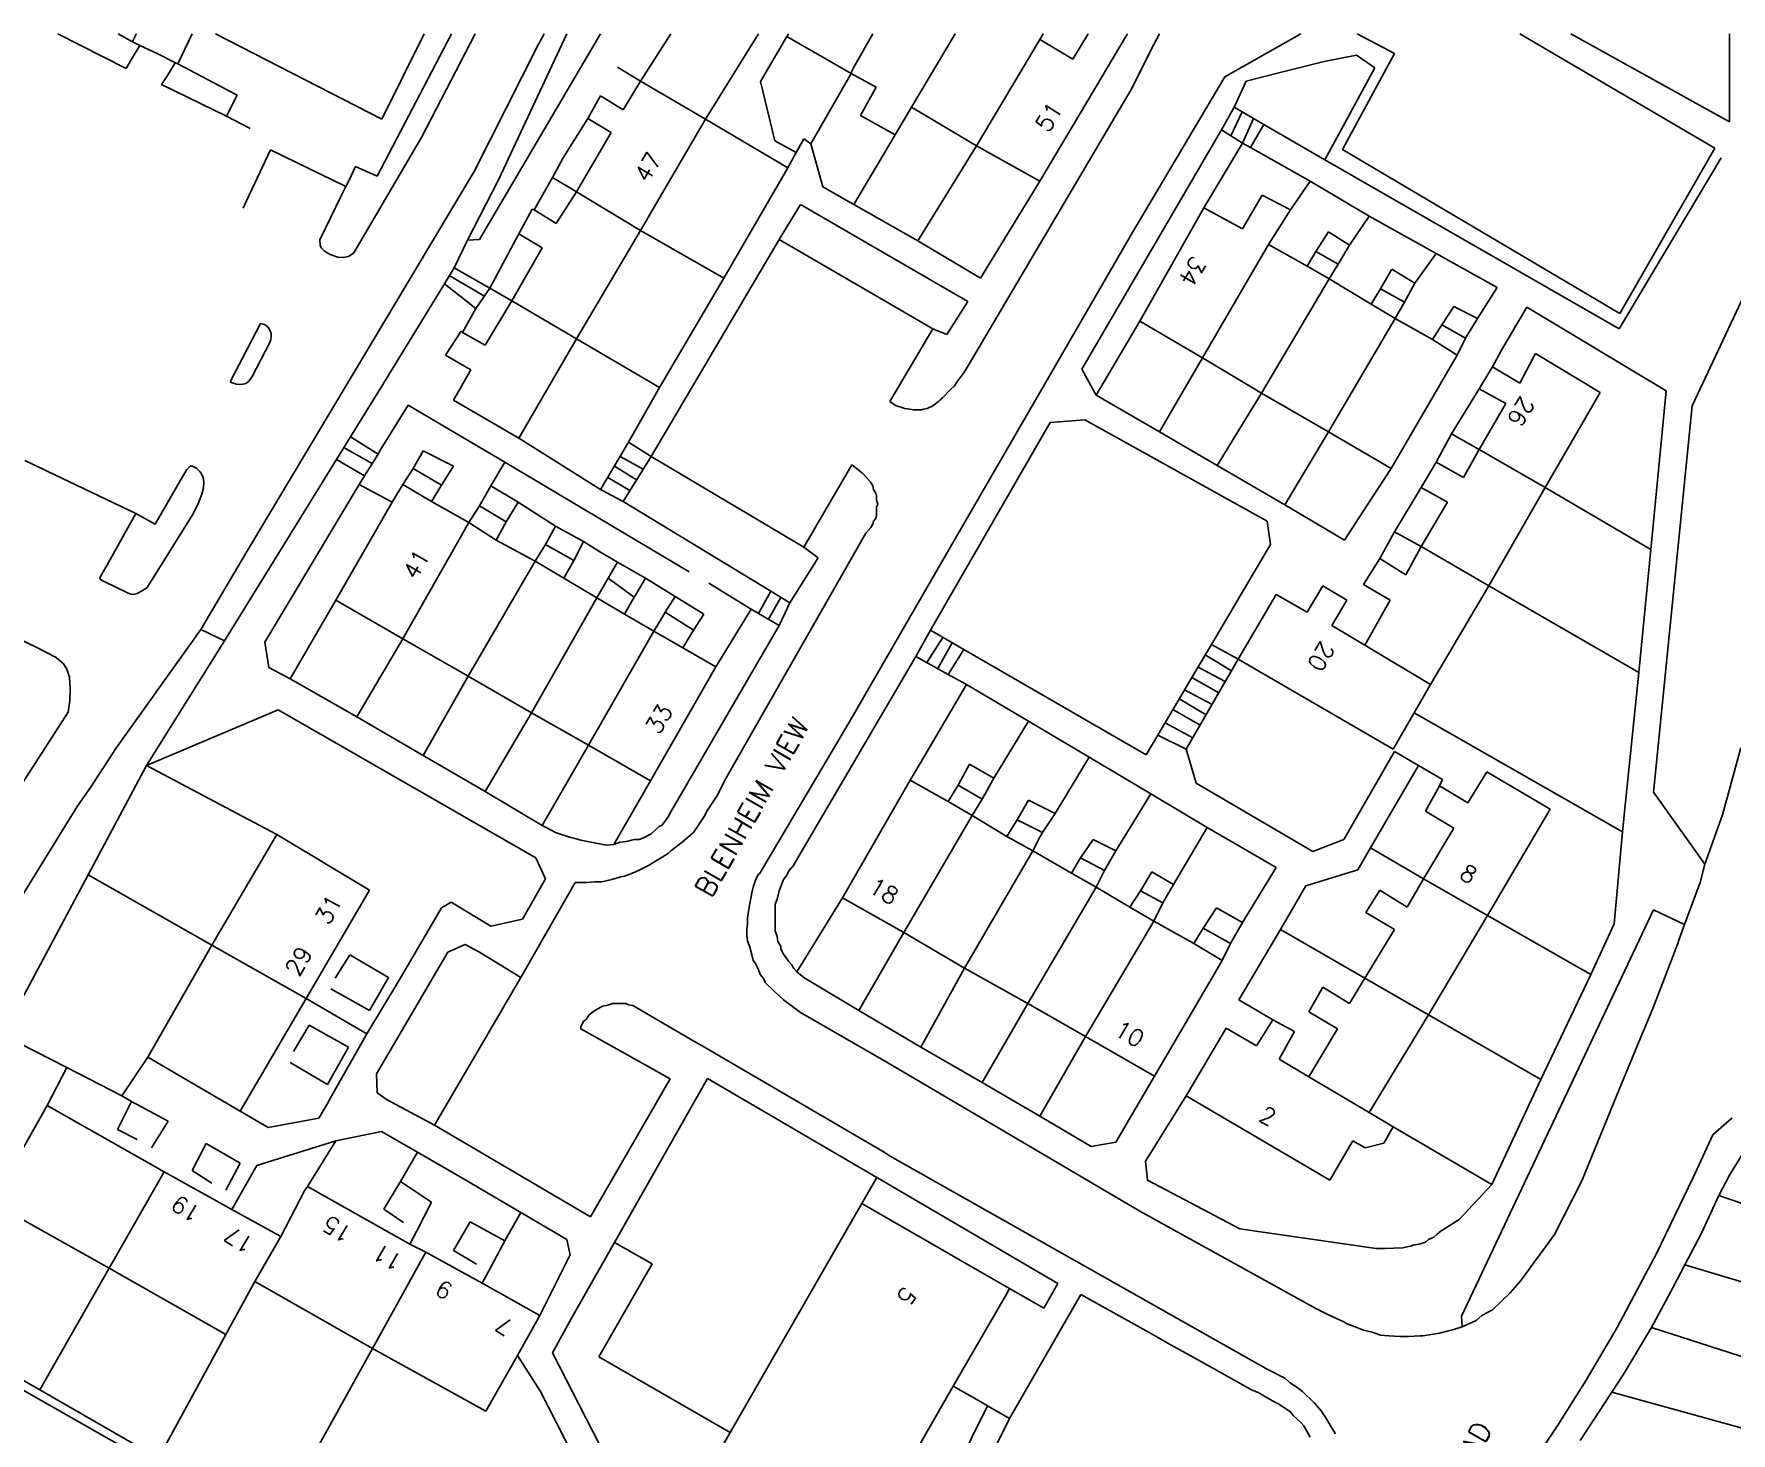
# Model space of a CAD drawing. Extents: x 427500 to 429848, y 434500 to 436505.
# Drawn here: x 429568 to 429688.5, y 434900.6 to 435000 of the extents above; entities that cross this region are included whole.
import ezdxf

# ---------------------------------------------------------------- set-up
doc = ezdxf.new("R2010")
doc.units = 0
doc.layers.add('LPTIP_Ex_Base', color=8, linetype='Continuous')
doc.styles.add('MtXpl_Romans', font='romans__.ttf')

msp = doc.modelspace()

# ---------------------------------------------------------------- linework, layer by layer
at = {"layer": 'LPTIP_Ex_Base', "color": 251, "true_color": 0x636466}
for p, q in [((429574.5, 434997.54), (429569.66, 435000)), ((429574.96, 434999.45), (429573.95, 435000)), ((429574.97, 434999.47), (429575.23, 434999.99)), ((429575.23, 434999.99), (429575.23, 435000)), ((429579.21, 435000), (429578.44, 434998.42)), ((429592.68, 434993.94), (429580.85, 435000)), ((429592.34, 434989.89), (429597.61, 435000)), ((429595.68, 435000), (429592.68, 434993.94)), ((429595.5, 434992.69), (429599.29, 435000)), ((429599.6, 434985.4), (429608.2, 435000)), ((429600.95, 434989.65), (429605.8, 435000)), ((429603.78, 434999.23), (429604.19, 435000)), ((429611.05, 434996.65), (429613.2, 435000)), ((429619.42, 435000), (429615.65, 434993.95)), ((429621.43, 434999.82), (429621.55, 435000)), ((429626.2, 434997.65), (429627.55, 435000)), ((429630.3, 434994.8), (429633.4, 435000)), ((429639.4, 434999.6), (429639.64, 435000)), ((429641.75, 434998.2), (429642.83, 435000)), ((429645.63, 435000), (429644.33, 434997.82)), ((429647.5, 434999.25), (429647.9, 435000)), ((429652.55, 434996.95), (429657.95, 435000)), ((429661.95, 435000), (429664.6, 434998.6)), ((429687.35, 434991.9), (429673.5, 435000)), ((429688.4, 434993.75), (429677.11, 435000)), ((429688.4, 435000), (429688.4, 434993.75)), ((429574.96, 434999.45), (429574.97, 434999.47)), ((429575.49, 434999.19), (429574.96, 434999.45)), ((429575.49, 434999.19), (429574.96, 434999.45)), ((429574.97, 434998.32), (429575.49, 434999.19)), ((429576.71, 434998.6), (429575.49, 434999.19)), ((429599.23, 434990.24), (429603.78, 434999.23)), ((429621.43, 434999.82), (429619.57, 434996.63)), ((429626, 434997.2), (429621.43, 434999.82)), ((429634.9, 434992.05), (429639.4, 434999.6)), ((429639.4, 434999.6), (429641.75, 434998.2)), ((429645.9, 434996.05), (429647.5, 434999.25)), ((429574.5, 434997.54), (429574.97, 434998.32)), ((429578.01, 434997.96), (429576.71, 434998.6)), ((429577.44, 434997.04), (429578, 434997.95)), ((429578, 434997.95), (429578.01, 434997.96)), ((429578.18, 434997.88), (429578.01, 434997.96)), ((429578.01, 434997.96), (429578.18, 434997.88)), ((429578.44, 434998.42), (429578.18, 434997.88)), ((429582.4, 434995.65), (429578.18, 434997.88)), ((429611.05, 434996.65), (429609.4, 434997.65)), ((429626.05, 434997.35), (429626.2, 434997.65)), ((429644.33, 434997.82), (429643.85, 434997.03)), ((429659.6, 434998.05), (429656.2, 434997.2)), ((429661.9, 434998.5), (429659.6, 434998.05)), ((429659.65, 434991.05), (429663.2, 434997.6)), ((429664.6, 434998.6), (429660.9, 434991.8)), ((429663.2, 434997.6), (429661.9, 434998.5)), ((429577.01, 434996.4), (429577.44, 434997.04)), ((429577.01, 434996.4), (429581.63, 434994.15)), ((429609.8, 434994.6), (429611.05, 434996.65)), ((429615.65, 434993.95), (429611.05, 434996.65)), ((429619.57, 434996.63), (429620.58, 434992.4)), ((429623.15, 434992.2), (429626, 434997.2)), ((429626, 434997.2), (429626.05, 434997.35)), ((429627.77, 434996.21), (429626, 434997.2)), ((429643.85, 434997.03), (429639.4, 434989.55)), ((429646, 434985.95), (429652.55, 434996.95)), ((429654.05, 434996.65), (429653.2, 434994.8)), ((429656.2, 434997.2), (429654.05, 434996.65)), ((429581.63, 434994.15), (429582.4, 434995.65)), ((429607.3, 434994), (429608.2, 434995.6)), ((429608.2, 434995.6), (429609.8, 434994.6)), ((429626.66, 434994.22), (429627.77, 434996.21)), ((429634.4, 434976.6), (429645.9, 434996.05)), ((429581.63, 434994.15), (429583.31, 434993.28)), ((429605.55, 434991.2), (429607.3, 434994)), ((429608.95, 434993), (429607.3, 434994)), ((429615.65, 434993.95), (429611.05, 434986.05)), ((429621.5, 434990.5), (429615.65, 434993.95)), ((429629.14, 434992.84), (429626.66, 434994.22)), ((429630.3, 434994.8), (429629.14, 434992.84)), ((429634.9, 434992.05), (429630.3, 434994.8)), ((429652.3, 434993.2), (429653.2, 434994.8)), ((429652.98, 434992.77), (429653.78, 434994.46)), ((429655.31, 434993.58), (429653.2, 434994.8)), ((429653.8, 434992.25), (429654.59, 434993.99)), ((429606.5, 434988.8), (429608.95, 434993)), ((429626.2, 434987.9), (429629.14, 434992.84)), ((429642.4, 434976.2), (429652.3, 434993.2)), ((429653.8, 434992.25), (429652.3, 434993.2)), ((429654.36, 434991.93), (429655.31, 434993.58)), ((429659.65, 434991.05), (429655.31, 434993.58)), ((429584.76, 434991.76), (429583.82, 434989.77)), ((429590.12, 434989.17), (429584.76, 434991.76)), ((429590.68, 434984.46), (429595.5, 434992.69)), ((429620.58, 434992.4), (429622.11, 434991.59)), ((429622.11, 434991.59), (429621.5, 434990.5)), ((429622.65, 434992.55), (429622.11, 434991.59)), ((429623.15, 434992.2), (429622.65, 434992.55)), ((429624, 434989.15), (429623.15, 434992.2)), ((429630.75, 434985.3), (429634.9, 434992.05)), ((429639.4, 434989.55), (429634.9, 434992.05)), ((429651.05, 434987.65), (429653.8, 434992.25)), ((429654.36, 434991.93), (429653.8, 434992.25)), ((429658.6, 434989.55), (429654.36, 434991.93)), ((429660.9, 434991.8), (429680.6, 434980.15)), ((429680.6, 434980.15), (429687.35, 434991.9)), ((429590.32, 434989.58), (429590.81, 434990.58)), ((429590.81, 434990.58), (429592.34, 434989.89)), ((429604.8, 434989.8), (429605.55, 434991.2)), ((429621.5, 434990.5), (429616.95, 434982.65)), ((429680.55, 434979.05), (429659.65, 434991.05)), ((429687.8, 434991.2), (429680.55, 434979.05)), ((429583.06, 434963.21), (429599.23, 434990.24)), ((429583.82, 434989.77), (429583.06, 434988.16)), ((429590.12, 434989.17), (429589.76, 434988.45)), ((429590.12, 434989.17), (429590.32, 434989.58)), ((429598.75, 434985.35), (429600.95, 434989.65)), ((429603.5, 434987.5), (429604.8, 434989.8)), ((429606.5, 434988.8), (429604.8, 434989.8)), ((429626.2, 434987.9), (429624, 434989.15)), ((429639.4, 434989.55), (429635.2, 434982.65)), ((429657.2, 434987.5), (429658.6, 434989.55)), ((429662.8, 434987.05), (429658.6, 434989.55)), ((429583.06, 434988.16), (429582.81, 434987.62)), ((429589.76, 434988.45), (429589.05, 434987)), ((429605.05, 434986.55), (429606.5, 434988.8)), ((429611.05, 434986.05), (429606.5, 434988.8)), ((429622.4, 434987.9), (429620.9, 434985.4)), ((429634.3, 434981), (429622.4, 434987.9)), ((429630.75, 434985.3), (429626.2, 434987.9)), ((429655.2, 434988.55), (429653.8, 434986.15)), ((429657.2, 434987.5), (429655.2, 434988.55)), ((429589.05, 434987), (429588.27, 434985.39)), ((429602.4, 434985.8), (429603.35, 434987.55)), ((429603.35, 434987.55), (429603.5, 434987.5)), ((429603.5, 434987.5), (429605.05, 434986.55)), ((429646.5, 434979.6), (429651.05, 434987.65)), ((429653.8, 434986.15), (429651.05, 434987.65)), ((429655.65, 434985.05), (429657.2, 434987.5)), ((429661.4, 434985), (429662.8, 434987.05)), ((429667.55, 434984.4), (429662.8, 434987.05)), ((429600.35, 434981.95), (429602.4, 434985.8)), ((429604.05, 434984.8), (429602.4, 434985.8)), ((429611.05, 434986.05), (429606.5, 434978.35)), ((429616.95, 434982.65), (429611.05, 434986.05)), ((429637.3, 434970.9), (429646, 434985.95)), ((429659.9, 434985.95), (429659, 434984.55)), ((429661.4, 434985), (429659.9, 434985.95)), ((429588.27, 434985.39), (429588.28, 434984.99)), ((429588.28, 434984.99), (429588.39, 434984.79)), ((429588.39, 434984.79), (429588.6, 434984.57)), ((429588.6, 434984.57), (429589.01, 434984.34)), ((429589.01, 434984.34), (429589.54, 434984.15)), ((429590.31, 434984.19), (429590.68, 434984.46)), ((429597.8, 434983.4), (429598.75, 434985.35)), ((429598.75, 434985.35), (429599.6, 434985.4)), ((429601.9, 434981.05), (429604.05, 434984.8)), ((429611.8, 434970), (429620.9, 434985.4)), ((429620.9, 434985.4), (429631.8, 434979.05)), ((429635.2, 434982.65), (429630.75, 434985.3)), ((429650.95, 434977), (429655.65, 434985.05)), ((429658.4, 434983.5), (429655.65, 434985.05)), ((429659, 434984.55), (429658.4, 434983.5)), ((429660.6, 434983.65), (429659, 434984.55)), ((429660.6, 434983.65), (429661.4, 434985)), ((429666.05, 434982.3), (429667.55, 434984.4)), ((429671.9, 434982), (429667.55, 434984.4)), ((429589.54, 434984.15), (429589.94, 434984.12)), ((429589.94, 434984.12), (429590.31, 434984.19)), ((429597.11, 434982.26), (429597.8, 434983.4)), ((429600.35, 434981.95), (429597.8, 434983.4)), ((429659.95, 434982.6), (429658.4, 434983.5)), ((429659.95, 434982.6), (429660.6, 434983.65)), ((429664.4, 434983.3), (429663.6, 434981.9)), ((429666.05, 434982.3), (429664.4, 434983.3)), ((429592.55, 434974.8), (429597.11, 434982.26)), ((429599.35, 434980.5), (429597.11, 434982.26)), ((429599.96, 434981.39), (429597.46, 434982.85)), ((429600.35, 434981.95), (429599.35, 434980.5)), ((429601.9, 434981.05), (429600.35, 434981.95)), ((429616.95, 434982.65), (429612.4, 434974.9)), ((429655.15, 434974.5), (429659.95, 434982.6)), ((429662.95, 434980.8), (429659.95, 434982.6)), ((429663.6, 434981.9), (429662.95, 434980.8)), ((429665.3, 434980.95), (429663.6, 434981.9)), ((429665.3, 434980.95), (429666.05, 434982.3)), ((429670.5, 434979.8), (429671.9, 434982)), ((429600, 434977.9), (429601.9, 434981.05)), ((429606.5, 434978.35), (429601.9, 434981.05)), ((429632.8, 434978.65), (429634.3, 434981)), ((429664.65, 434979.8), (429662.95, 434980.8)), ((429664.65, 434979.8), (429665.3, 434980.95)), ((429668.8, 434980.65), (429667.95, 434979.35)), ((429670.5, 434979.8), (429668.8, 434980.65)), ((429689.4, 434981.4), (429685.75, 434973.6)), ((429584.06, 434979.45), (429581.89, 434975.29)), ((429584.24, 434979.4), (429584.06, 434979.45)), ((429598.4, 434978.8), (429599.35, 434980.5)), ((429643.4, 434974.35), (429646.5, 434979.6)), ((429646.5, 434979.6), (429650.95, 434977)), ((429659.9, 434971.75), (429664.65, 434979.8)), ((429667.3, 434978.3), (429664.65, 434979.8)), ((429669.65, 434978.4), (429670.5, 434979.8)), ((429674, 434980.6), (429672.2, 434977.55)), ((429683.9, 434974.65), (429674, 434980.6)), ((429584.38, 434979.34), (429584.24, 434979.4)), ((429584.52, 434979.24), (429584.38, 434979.34)), ((429584.64, 434979.09), (429584.52, 434979.24)), ((429584.74, 434978.91), (429584.64, 434979.09)), ((429584.72, 434978.1), (429584.78, 434978.3)), ((429584.8, 434978.72), (429584.74, 434978.91)), ((429584.78, 434978.3), (429584.81, 434978.5)), ((429584.81, 434978.5), (429584.8, 434978.72)), ((429597.2, 434977.2), (429598.3, 434978.9)), ((429598.3, 434978.9), (429598.4, 434978.8)), ((429598.4, 434978.8), (429600, 434977.9)), ((429606.5, 434978.35), (429602.4, 434971.3)), ((429612.4, 434974.9), (429606.5, 434978.35)), ((429631.8, 434979.05), (429628.75, 434973.9)), ((429631.8, 434979.05), (429632.8, 434978.65)), ((429667.95, 434979.35), (429667.3, 434978.3)), ((429669.05, 434977.2), (429667.3, 434978.3)), ((429669.65, 434978.4), (429667.95, 434979.35)), ((429669.05, 434977.2), (429669.65, 434978.4)), ((429583.46, 434975.68), (429584.72, 434978.1)), ((429599, 434976.15), (429597.2, 434977.2)), ((429664.35, 434969.15), (429669.05, 434977.2)), ((429672.2, 434977.55), (429671.55, 434976.35)), ((429673.5, 434975.2), (429674.6, 434977.3)), ((429674.6, 434977.3), (429679.2, 434974.55)), ((429597.75, 434974), (429599, 434976.15)), ((429633.55, 434975.35), (429634.05, 434976)), ((429634.05, 434976), (429634.4, 434976.6)), ((429643.4, 434974.35), (429642.4, 434976.2)), ((429647.9, 434971.75), (429650.95, 434977)), ((429650.95, 434977), (429655.15, 434974.5)), ((429670.6, 434974.8), (429671.55, 434976.35)), ((429671.55, 434976.35), (429673.5, 434975.2)), ((429581.89, 434975.29), (429582.05, 434975.22)), ((429582.05, 434975.22), (429582.21, 434975.17)), ((429582.21, 434975.17), (429582.35, 434975.13)), ((429582.35, 434975.13), (429582.57, 434975.11)), ((429582.57, 434975.11), (429582.79, 434975.13)), ((429582.79, 434975.13), (429582.91, 434975.16)), ((429582.91, 434975.16), (429583.05, 434975.21)), ((429583.05, 434975.21), (429583.24, 434975.37)), ((429583.24, 434975.37), (429583.46, 434975.68)), ((429590.44, 434971.38), (429592.55, 434974.8)), ((429612.4, 434974.9), (429610.2, 434971)), ((429632.5, 434974.15), (429633.05, 434974.75)), ((429633.05, 434974.75), (429633.35, 434975)), ((429633.35, 434975), (429633.55, 434975.35)), ((429670.6, 434974.8), (429669.6, 434973.15)), ((429672.5, 434973.75), (429670.6, 434974.8)), ((429682.8, 434963.4), (429683.9, 434974.65)), ((429594.55, 434973.65), (429592.61, 434970.52)), ((429601.4, 434969.6), (429594.55, 434973.65)), ((429602.4, 434971.3), (429597.75, 434974)), ((429628.75, 434973.9), (429629.2, 434973.6)), ((429629.2, 434973.6), (429629.55, 434973.5)), ((429629.55, 434973.5), (429629.8, 434973.4)), ((429631.4, 434973.4), (429631.8, 434973.6)), ((429631.8, 434973.6), (429632.2, 434973.9)), ((429632.2, 434973.9), (429632.3, 434974)), ((429632.3, 434974), (429632.5, 434974.15)), ((429647.9, 434971.75), (429643.4, 434974.35)), ((429652, 434969.35), (429655.15, 434974.5)), ((429655.15, 434974.5), (429659.9, 434971.75)), ((429670.6, 434970.5), (429672.5, 434973.75)), ((429679.2, 434974.55), (429675.3, 434967.8)), ((429685.75, 434973.6), (429683, 434946.15)), ((429629.8, 434973.4), (429630.2, 434973.35)), ((429630.2, 434973.35), (429630.4, 434973.3)), ((429630.4, 434973.3), (429631, 434973.3)), ((429631, 434973.3), (429631.15, 434973.35)), ((429631.15, 434973.35), (429631.4, 434973.4)), ((429631.65, 434957.65), (429640.15, 434972.4)), ((429640.15, 434972.4), (429642.6, 434972.6)), ((429642.6, 434972.6), (429655.55, 434965.4)), ((429668.65, 434971.6), (429669.6, 434973.15)), ((429589.45, 434969.77), (429590.44, 434971.38)), ((429592.4, 434970.17), (429590.44, 434971.38)), ((429602.4, 434971.3), (429608.2, 434967.65)), ((429608.2, 434967.65), (429610.2, 434971)), ((429611.8, 434970), (429610.2, 434971)), ((429652, 434969.35), (429647.9, 434971.75)), ((429656.8, 434966.55), (429659.9, 434971.75)), ((429659.9, 434971.75), (429664.35, 434969.15)), ((429668.65, 434971.6), (429667.55, 434969.6)), ((429670.6, 434970.5), (429668.65, 434971.6)), ((429591.98, 434969.5), (429589.98, 434970.63)), ((429592.4, 434970.17), (429591.44, 434968.63)), ((429592.61, 434970.52), (429592.4, 434970.17)), ((429595.6, 434970.4), (429594.9, 434969.15)), ((429597.75, 434969.3), (429595.6, 434970.4)), ((429611.23, 434969.09), (429609.6, 434970)), ((429611.8, 434970), (429609.8, 434966.8)), ((429622.65, 434963.55), (429611.8, 434970)), ((429633.33, 434964.04), (429637.3, 434970.9)), ((429669.5, 434968.5), (429670.6, 434970.5)), ((429675.3, 434967.8), (429670.6, 434970.5)), ((429567.32, 434969.72), (429575.19, 434965.94)), ((429578.83, 434969.08), (429578.44, 434968.44)), ((429578.96, 434969.22), (429578.83, 434969.08)), ((429579.06, 434969.3), (429578.96, 434969.22)), ((429579.23, 434969.3), (429579.06, 434969.3)), ((429579.52, 434969.15), (429579.23, 434969.3)), ((429579.76, 434968.9), (429579.52, 434969.15)), ((429579.88, 434968.72), (429579.76, 434968.9)), ((429579.95, 434968.55), (429579.88, 434968.72)), ((429581.5, 434956.9), (429589.45, 434969.77)), ((429591.44, 434968.63), (429589.45, 434969.77)), ((429591.44, 434968.63), (429591.05, 434968)), ((429594.9, 434969.15), (429594.15, 434968)), ((429596.9, 434967.95), (429594.9, 434969.15)), ((429596.9, 434967.95), (429597.75, 434969.3)), ((429600.4, 434967.9), (429601.4, 434969.6)), ((429614.5, 434961.8), (429601.4, 434969.6)), ((429610.76, 434968.33), (429609.19, 434969.31)), ((429626.05, 434969.4), (429622.65, 434963.55)), ((429626.8, 434968.8), (429626.05, 434969.4)), ((429627.05, 434968.55), (429626.8, 434968.8)), ((429656.8, 434966.55), (429652, 434969.35)), ((429664.35, 434969.15), (429662.61, 434966.46)), ((429666.5, 434967.8), (429667.55, 434969.6)), ((429667.55, 434969.6), (429669.5, 434968.5)), ((429578.44, 434968.44), (429576.57, 434965.18)), ((429579.88, 434967.32), (429580, 434967.78)), ((429580, 434968.39), (429579.95, 434968.55)), ((429580.03, 434968.17), (429580, 434968.39)), ((429580, 434967.78), (429580.03, 434968.17)), ((429584.35, 434956.8), (429591.05, 434968)), ((429591.05, 434968), (429593.4, 434966.75)), ((429593.4, 434966.75), (429594.15, 434968)), ((429594.15, 434968), (429596.2, 434966.8)), ((429596.2, 434966.8), (429596.9, 434967.95)), ((429599.6, 434966.5), (429600.4, 434967.9)), ((429602.35, 434966.75), (429600.4, 434967.9)), ((429609.8, 434966.8), (429608.2, 434967.65)), ((429610.29, 434967.58), (429608.71, 434968.51)), ((429627.4, 434968.15), (429627.05, 434968.55)), ((429627.55, 434967.9), (429627.4, 434968.15)), ((429627.6, 434967.65), (429627.55, 434967.9)), ((429627.75, 434967.4), (429627.6, 434967.65)), ((429627.8, 434967.2), (429627.75, 434967.4)), ((429666.5, 434967.8), (429664.6, 434964.65)), ((429668.35, 434966.75), (429666.5, 434967.8)), ((429675.3, 434967.8), (429671.3, 434960.8)), ((429682.8, 434963.4), (429675.3, 434967.8)), ((429579.23, 434965.85), (429579.6, 434966.58)), ((429579.6, 434966.58), (429579.88, 434967.32)), ((429589.4, 434959.8), (429593.4, 434966.75)), ((429596.2, 434966.8), (429598.85, 434965.3)), ((429598.85, 434965.3), (429599.6, 434966.5)), ((429601.5, 434965.35), (429599.6, 434966.5)), ((429601.5, 434965.35), (429602.35, 434966.75)), ((429605, 434965.05), (429602.35, 434966.75)), ((429609.8, 434966.8), (429620.31, 434960.42)), ((429627.8, 434966.9), (429627.8, 434967.2)), ((429627.9, 434966.6), (429627.8, 434966.9)), ((429627.8, 434966.4), (429627.9, 434966.6)), ((429627.8, 434965.8), (429627.8, 434966.4)), ((429661.05, 434964.05), (429656.8, 434966.55)), ((429662.61, 434966.46), (429661.05, 434964.05)), ((429666.5, 434963.6), (429668.35, 434966.75)), ((429575.19, 434965.94), (429573.46, 434962.84)), ((429576.57, 434965.18), (429575.19, 434965.94)), ((429576, 434960.69), (429579.23, 434965.85)), ((429594.15, 434957.05), (429598.85, 434965.3)), ((429598.85, 434965.3), (429600.8, 434964.05)), ((429600.8, 434964.05), (429601.5, 434965.35)), ((429604.3, 434963.75), (429605, 434965.05)), ((429605, 434965.05), (429607, 434963.95)), ((429627.4, 434964.95), (429627.55, 434965.2)), ((429627.55, 434965.2), (429627.6, 434965.4)), ((429627.6, 434965.4), (429627.75, 434965.6)), ((429627.75, 434965.6), (429627.8, 434965.8)), ((429655.55, 434965.4), (429655.8, 434963.75)), ((429600.8, 434964.05), (429603.55, 434962.55)), ((429606.3, 434962.6), (429607, 434963.95)), ((429608.2, 434963.2), (429607, 434963.95)), ((429617, 434946.95), (429627.05, 434964.55)), ((429625.9, 434951.2), (429633.33, 434964.04)), ((429627.05, 434964.55), (429627.4, 434964.95)), ((429664.6, 434964.65), (429663.55, 434962.75)), ((429666.5, 434963.6), (429664.6, 434964.65)), ((429573.46, 434962.84), (429572.67, 434961.42)), ((429579.82, 434957.71), (429583.06, 434963.21)), ((429603.55, 434962.55), (429604.3, 434963.75)), ((429606.3, 434962.6), (429604.3, 434963.75)), ((429605.6, 434961.35), (429606.3, 434962.6)), ((429609.4, 434962.5), (429608.2, 434963.2)), ((429623.65, 434962.8), (429621.65, 434959.6)), ((429622.65, 434963.55), (429623.65, 434962.8)), ((429655.8, 434963.75), (429654.26, 434961.14)), ((429662.4, 434960.9), (429663.55, 434962.75)), ((429663.55, 434962.75), (429665.4, 434961.6)), ((429665.4, 434961.6), (429666.5, 434963.6)), ((429671.3, 434960.8), (429666.5, 434963.6)), ((429681.95, 434954.65), (429682.8, 434963.4)), ((429572.67, 434961.42), (429572.65, 434961.36)), ((429572.65, 434961.36), (429572.65, 434961.31)), ((429598.8, 434954.4), (429603.55, 434962.55)), ((429603.55, 434962.55), (429605.6, 434961.35)), ((429605.6, 434961.35), (429607.95, 434959.95)), ((429607.95, 434959.95), (429608.75, 434961.35)), ((429608.75, 434961.35), (429609.4, 434962.5)), ((429610.6, 434960), (429608.75, 434961.35)), ((429611.4, 434961.35), (429609.4, 434962.5)), ((429610.76, 434960.27), (429611.4, 434961.35)), ((429612.4, 434960.75), (429611.4, 434961.35)), ((429560.34, 434960.19), (429568.17, 434956.42)), ((429572.65, 434961.31), (429572.69, 434961.26)), ((429572.69, 434961.26), (429572.85, 434961.16)), ((429572.85, 434961.16), (429574.65, 434960.28)), ((429574.65, 434960.28), (429574.78, 434960.23)), ((429574.78, 434960.23), (429574.95, 434960.2)), ((429574.95, 434960.2), (429575.1, 434960.22)), ((429575.1, 434960.22), (429575.28, 434960.27)), ((429575.28, 434960.27), (429575.51, 434960.38)), ((429575.51, 434960.38), (429575.72, 434960.49)), ((429575.72, 434960.49), (429576, 434960.69)), ((429610.6, 434960), (429610.76, 434960.27)), ((429613.5, 434960.05), (429612.4, 434960.75)), ((429618.9, 434959.15), (429615.9, 434961)), ((429619.42, 434958.85), (429620.31, 434960.42)), ((429620.31, 434960.42), (429621.65, 434959.6)), ((429654.26, 434961.14), (429651.6, 434956.65)), ((429653.5, 434955.6), (429656.2, 434960.2)), ((429656.2, 434960.2), (429658.4, 434958.95)), ((429658.4, 434958.95), (429659.5, 434960.8)), ((429659.5, 434960.8), (429661.2, 434959.8)), ((429664.3, 434959.8), (429662.4, 434960.9)), ((429671.3, 434960.8), (429667.15, 434953.8)), ((429681.95, 434954.65), (429671.3, 434960.8)), ((429586.15, 434954.2), (429589.4, 434959.8)), ((429594.15, 434957.05), (429589.4, 434959.8)), ((429603.3, 434951.8), (429607.95, 434959.95)), ((429607.95, 434959.95), (429609.9, 434958.8)), ((429609.9, 434958.8), (429610.6, 434960)), ((429612.57, 434958.56), (429612.8, 434958.95)), ((429612.8, 434958.95), (429613.5, 434960.05)), ((429614.8, 434957.65), (429612.8, 434958.95)), ((429613.5, 434960.05), (429615.55, 434958.8)), ((429618.9, 434959.15), (429616.4, 434955.05)), ((429618.9, 434959.15), (429619.42, 434958.85)), ((429620.14, 434958.44), (429621.02, 434959.98)), ((429620.9, 434958), (429621.65, 434959.6)), ((429661.2, 434959.8), (429660.15, 434958)), ((429662.5, 434956.6), (429664.3, 434959.8)), ((429609.9, 434958.8), (429612, 434957.6)), ((429612, 434957.6), (429612.57, 434958.56)), ((429620.9, 434958), (429613.2, 434944.75)), ((429615.55, 434958.8), (429614.8, 434957.65)), ((429619.42, 434958.85), (429620.9, 434958)), ((429660.15, 434958), (429662.5, 434956.6)), ((429573.77, 434949.25), (429579.82, 434957.71)), ((429575.95, 434948.05), (429581.5, 434956.9)), ((429579.82, 434957.71), (429581.5, 434956.9)), ((429584.65, 434955), (429584.35, 434956.8)), ((429590.9, 434951.5), (429594.15, 434957.05)), ((429598.8, 434954.4), (429594.15, 434957.05)), ((429607.35, 434949.5), (429612, 434957.6)), ((429612, 434957.6), (429614.05, 434956.4)), ((429614.05, 434956.4), (429614.8, 434957.65)), ((429630.6, 434955.8), (429631.65, 434957.65)), ((429631.38, 434955.37), (429632.52, 434957.15)), ((429634, 434956.29), (429631.65, 434957.65)), ((429632.16, 434954.93), (429633.18, 434956.76)), ((429651.6, 434956.65), (429650.65, 434955.05)), ((429653.5, 434955.6), (429651.6, 434956.65)), ((429667.15, 434953.8), (429662.5, 434956.6)), ((429568.17, 434956.42), (429569.53, 434955.73)), ((429569.53, 434955.73), (429570.06, 434955.28)), ((429614.05, 434956.4), (429616.4, 434955.05)), ((429622.05, 434941.2), (429630.6, 434955.8)), ((429632.9, 434954.52), (429630.6, 434955.8)), ((429632.9, 434954.52), (429634, 434956.29)), ((429646.95, 434948.8), (429634, 434956.29)), ((429649.8, 434949.2), (429653.5, 434955.6)), ((429653.03, 434954.78), (429651.15, 434955.9)), ((429664.5, 434949.2), (429653.5, 434955.6)), ((429570.06, 434955.28), (429570.3, 434954.9)), ((429570.3, 434954.9), (429570.49, 434954.32)), ((429570.49, 434954.32), (429570.54, 434953.47)), ((429586.15, 434954.2), (429584.65, 434955)), ((429590.9, 434951.5), (429586.15, 434954.2)), ((429595.6, 434948.75), (429598.8, 434954.4)), ((429603.3, 434951.8), (429598.8, 434954.4)), ((429616.4, 434955.05), (429611.75, 434946.95)), ((429634.2, 434953.8), (429632.9, 434954.52)), ((429650.65, 434955.05), (429647.78, 434950.21)), ((429652.12, 434953.22), (429650.21, 434954.3)), ((429652.58, 434954.01), (429650.64, 434955.03)), ((429681.01, 434945.45), (429681.95, 434954.65)), ((429570.54, 434953.47), (429570.51, 434952.64)), ((429630.92, 434948.23), (429634.2, 434953.8)), ((429638.6, 434951.2), (429634.2, 434953.8)), ((429651.64, 434952.38), (429649.69, 434953.43)), ((429667.15, 434953.8), (429666, 434951.8)), ((429570.38, 434951.84), (429565.18, 434943.78)), ((429570.51, 434952.64), (429570.38, 434951.84)), ((429575.95, 434948.05), (429585.3, 434952)), ((429585.3, 434952), (429603.6, 434941.5)), ((429600, 434946.2), (429603.3, 434951.8)), ((429607.35, 434949.5), (429603.3, 434951.8)), ((429650.79, 434950.91), (429648.86, 434952.02)), ((429651.21, 434951.64), (429649.31, 434952.79)), ((429666, 434951.8), (429664.5, 434949.2)), ((429680.8, 434943.35), (429666, 434951.8)), ((429595.6, 434948.75), (429590.9, 434951.5)), ((429619.5, 434940.35), (429625.9, 434951.2)), ((429636.15, 434947.15), (429638.6, 434951.2)), ((429642.9, 434948.65), (429638.6, 434951.2)), ((429650.27, 434950.02), (429648.3, 434951.08)), ((429604.05, 434943.8), (429607.35, 434949.5)), ((429611.75, 434946.95), (429607.35, 434949.5)), ((429647.78, 434950.21), (429646.95, 434948.8)), ((429649.8, 434949.2), (429647.78, 434950.21)), ((429689.2, 434949.3), (429687.9, 434944.55)), ((429571.97, 434946.48), (429573.77, 434949.25)), ((429600, 434946.2), (429595.6, 434948.75)), ((429630.2, 434947), (429630.92, 434948.23)), ((429633.6, 434946.65), (429634.4, 434948.15)), ((429634.4, 434948.15), (429636.15, 434947.15)), ((429640.5, 434944.65), (429642.9, 434948.65)), ((429647.3, 434946.05), (429642.9, 434948.65)), ((429649.8, 434949.2), (429650.5, 434946.8)), ((429661, 434942.8), (429664.6, 434949.05)), ((429664.6, 434949.05), (429666.3, 434948.05)), ((429575.95, 434948.05), (429571.81, 434940.29)), ((429575.95, 434948.05), (429585.2, 434943.15)), ((429611.75, 434946.95), (429609.15, 434942.45)), ((429616.5, 434945.95), (429617, 434946.95)), ((429625.4, 434938.65), (429630.2, 434947)), ((429632.9, 434945.5), (429630.2, 434947)), ((429635.3, 434945.65), (429636.15, 434947.15)), ((429662.9, 434942.2), (429666.3, 434948.05)), ((429668, 434947.05), (429666.3, 434948.05)), ((429667.8, 434946.6), (429668, 434947.05)), ((429669.8, 434945.4), (429671.15, 434947.6)), ((429671.15, 434947.6), (429675.65, 434944.95)), ((429571.02, 434945.14), (429571.97, 434946.48)), ((429604.05, 434943.8), (429600, 434946.2)), ((429615.75, 434944.8), (429616.5, 434945.95)), ((429632.9, 434945.5), (429633.6, 434946.65)), ((429635.3, 434945.65), (429633.6, 434946.65)), ((429644.8, 434942), (429647.3, 434946.05)), ((429651.3, 434943.65), (429647.3, 434946.05)), ((429650.5, 434946.8), (429658.8, 434941.95)), ((429666.8, 434944.8), (429667.8, 434946.6)), ((429667.8, 434946.6), (429669.8, 434945.4)), ((429683, 434946.15), (429686.65, 434941.05)), ((429560.16, 434927.53), (429571.02, 434945.14)), ((429613.2, 434944.75), (429613, 434944.4)), ((429615.05, 434943.65), (429615.6, 434944.5)), ((429615.6, 434944.5), (429615.75, 434944.8)), ((429629.75, 434936.2), (429634.6, 434944.5)), ((429634.6, 434944.5), (429632.9, 434945.5)), ((429634.6, 434944.5), (429635.3, 434945.65)), ((429637.05, 434943), (429634.6, 434944.5)), ((429637.8, 434944.2), (429638.6, 434945.6)), ((429638.6, 434945.6), (429640.5, 434944.65)), ((429639.6, 434943.3), (429640.5, 434944.65)), ((429668.8, 434943.6), (429666.8, 434944.8)), ((429675.65, 434944.95), (429671.2, 434937.4)), ((429680.8, 434943.35), (429681.01, 434945.45)), ((429687.9, 434944.55), (429686.65, 434941.05)), ((429604.35, 434943.65), (429604.05, 434943.8)), ((429605, 434943.3), (429604.35, 434943.65)), ((429606, 434942.95), (429605, 434943.3)), ((429612.4, 434943.75), (429611.8, 434943.2)), ((429612.55, 434943.8), (429612.4, 434943.75)), ((429613, 434944.4), (429612.55, 434943.8)), ((429614, 434942.6), (429614.8, 434943.3)), ((429614.8, 434943.3), (429615.05, 434943.65)), ((429637.05, 434943), (429637.8, 434944.2)), ((429639.6, 434943.3), (429637.8, 434944.2)), ((429639.44, 434943.01), (429639.6, 434943.3)), ((429648.9, 434939.6), (429651.3, 434943.65)), ((429656.2, 434940.8), (429651.3, 434943.65)), ((429666.65, 434940), (429668.8, 434943.6)), ((429680.2, 434936.8), (429680.8, 434943.35)), ((429580.6, 434935.3), (429585.2, 434943.15)), ((429585.2, 434943.15), (429591.8, 434939.2)), ((429606.3, 434942.9), (429606, 434942.95)), ((429606.8, 434942.75), (429606.3, 434942.9)), ((429608, 434942.5), (429606.8, 434942.75)), ((429608.6, 434942.4), (429608, 434942.5)), ((429609.15, 434942.45), (429608.6, 434942.4)), ((429609.6, 434942.6), (429609.15, 434942.45)), ((429610.05, 434942.65), (429609.6, 434942.6)), ((429610.4, 434942.75), (429610.05, 434942.65)), ((429610.6, 434942.8), (429610.4, 434942.75)), ((429610.95, 434942.8), (429610.6, 434942.8)), ((429611.2, 434942.9), (429610.95, 434942.8)), ((429611.8, 434943.2), (429611.2, 434942.9)), ((429613.2, 434942), (429614, 434942.6)), ((429638.9, 434942), (429637.05, 434943)), ((429638.9, 434942), (429639.44, 434943.01)), ((429642.53, 434941.83), (429643.2, 434942.8)), ((429643.2, 434942.8), (429644.8, 434942)), ((429658.8, 434941.95), (429661, 434942.8)), ((429662, 434940.65), (429662.9, 434942.2)), ((429666.65, 434940), (429662.9, 434942.2)), ((429603.6, 434941.5), (429604.3, 434940)), ((429610.8, 434940.55), (429611.6, 434940.95)), ((429611.6, 434940.95), (429612.35, 434941.4)), ((429612.35, 434941.4), (429613, 434941.8)), ((429613, 434941.8), (429613.2, 434942)), ((429621.6, 434940.6), (429621.9, 434940.95)), ((429621.9, 434940.95), (429622.05, 434941.2)), ((429634.05, 434933.65), (429638.9, 434942)), ((429641.65, 434940.4), (429638.9, 434942)), ((429641.65, 434940.4), (429642.3, 434941.5)), ((429642.3, 434941.5), (429642.53, 434941.83)), ((429644, 434940.6), (429642.3, 434941.5)), ((429644, 434940.6), (429644.8, 434942)), ((429686.65, 434941.05), (429686.3, 434939.75)), ((429571.81, 434940.29), (429565.76, 434928.93)), ((429580.6, 434935.3), (429571.81, 434940.29)), ((429602.55, 434933), (429606.4, 434939.75)), ((429604.3, 434940), (429602.65, 434937.15)), ((429606.4, 434939.75), (429607.2, 434939.75)), ((429607.2, 434939.75), (429607.8, 434939.8)), ((429607.8, 434939.8), (429608.3, 434939.8)), ((429608.3, 434939.8), (429609, 434939.95)), ((429609, 434939.95), (429609.65, 434940.15)), ((429609.65, 434940.15), (429609.9, 434940.2)), ((429609.9, 434940.2), (429610.35, 434940.35)), ((429610.35, 434940.35), (429610.8, 434940.55)), ((429619.05, 434939.4), (429619.2, 434939.9)), ((429619.2, 434939.9), (429619.4, 434940.3)), ((429619.4, 434940.3), (429619.5, 434940.35)), ((429620.9, 434939.15), (429621.2, 434939.95)), ((429621.2, 434939.95), (429621.4, 434940.2)), ((429621.4, 434940.2), (429621.6, 434940.6)), ((429643.4, 434939.4), (429641.65, 434940.4)), ((429643.4, 434939.4), (429644, 434940.6)), ((429646.55, 434939.15), (429647.35, 434940.5)), ((429647.35, 434940.5), (429648.9, 434939.6)), ((429653.8, 434936.9), (429656.2, 434940.8)), ((429658.3, 434939.5), (429662, 434940.65)), ((429665.5, 434938), (429666.65, 434940)), ((429671.2, 434937.4), (429666.65, 434940)), ((429686.3, 434939.75), (429685.2, 434936.75)), ((429591.8, 434939.2), (429587.3, 434931.5)), ((429618.82, 434938.37), (429618.95, 434939)), ((429618.95, 434939), (429619.05, 434939.4)), ((429620.6, 434938.2), (429620.75, 434938.55)), ((429620.75, 434938.55), (429620.9, 434939.15)), ((429622.75, 434934.4), (429625.4, 434938.65)), ((429625.4, 434938.65), (429629.75, 434936.2)), ((429638.55, 434931.15), (429643.4, 434939.4)), ((429645.8, 434938), (429643.4, 434939.4)), ((429645.8, 434938), (429646.55, 434939.15)), ((429648.15, 434938.3), (429646.55, 434939.15)), ((429648.15, 434938.3), (429648.9, 434939.6)), ((429656.5, 434936.4), (429658.3, 434939.5)), ((429662.55, 434937.6), (429663.55, 434939.2)), ((429663.55, 434939.2), (429665.5, 434938)), ((429596.9, 434937.95), (429593.9, 434932.8)), ((429597.6, 434938.35), (429596.9, 434937.95)), ((429600.4, 434936.65), (429597.6, 434938.35)), ((429618.65, 434937.2), (429618.75, 434938)), ((429618.75, 434938), (429618.78, 434938.15)), ((429618.78, 434938.15), (429618.82, 434938.37)), ((429620.6, 434936.3), (429620.6, 434938.2)), ((429647.5, 434937), (429645.8, 434938)), ((429647.5, 434937), (429648.15, 434938.3)), ((429651.14, 434936.71), (429651.95, 434937.95)), ((429651.95, 434937.95), (429653.8, 434936.9)), ((429664.6, 434936.4), (429662.55, 434937.6)), ((429671.2, 434937.4), (429667, 434930.35)), ((429669.35, 434908.95), (429683, 434937.8)), ((429678.55, 434933.2), (429671.2, 434937.4)), ((429683, 434937.8), (429685.2, 434936.75)), ((429602.65, 434937.15), (429600.4, 434936.65)), ((429618.6, 434936.4), (429618.65, 434936.8)), ((429618.6, 434936), (429618.6, 434936.4)), ((429618.65, 434936.8), (429618.65, 434937.2)), ((429620.75, 434935.9), (429620.6, 434936.3)), ((429626.55, 434930.65), (429629.75, 434936.2)), ((429629.75, 434936.2), (429634.05, 434933.65)), ((429642.65, 434928.8), (429647.5, 434937)), ((429650.35, 434935.4), (429647.5, 434937)), ((429650.35, 434935.4), (429651, 434936.5)), ((429651, 434936.5), (429651.14, 434936.71)), ((429652.95, 434935.4), (429651, 434936.5)), ((429652.95, 434935.4), (429653.8, 434936.9)), ((429653.55, 434931.4), (429656.5, 434936.4)), ((429662.5, 434932.95), (429656.5, 434936.4)), ((429662.5, 434932.95), (429664.6, 434936.4)), ((429678.55, 434933.2), (429680.2, 434936.8)), ((429685.2, 434936.75), (429684.8, 434935.65)), ((429576.05, 434927.35), (429580.6, 434935.3)), ((429587.3, 434931.5), (429580.6, 434935.3)), ((429598.6, 434935.35), (429597.35, 434934.8)), ((429599.6, 434934.8), (429598.6, 434935.35)), ((429618.65, 434935.6), (429618.6, 434936)), ((429618.8, 434935.15), (429618.65, 434935.6)), ((429618.95, 434934.6), (429618.8, 434935.15)), ((429620.8, 434935.55), (429620.75, 434935.9)), ((429621, 434935.2), (429620.8, 434935.55)), ((429621, 434935), (429621, 434935.2)), ((429621.2, 434934.65), (429621, 434935)), ((429652.35, 434934.2), (429650.35, 434935.4)), ((429652.35, 434934.2), (429652.95, 434935.4)), ((429684.71, 434935.41), (429682.95, 434930.8)), ((429684.8, 434935.65), (429684.71, 434935.41)), ((429590.4, 434934.6), (429589.35, 434932.95)), ((429593.15, 434933), (429590.4, 434934.6)), ((429597.35, 434934.8), (429592.3, 434926.15)), ((429602.55, 434933), (429599.6, 434934.8)), ((429619.05, 434934.2), (429618.95, 434934.6)), ((429619.2, 434934), (429619.05, 434934.2)), ((429619.4, 434933.6), (429619.2, 434934)), ((429621.4, 434934.4), (429621.2, 434934.65)), ((429621.55, 434934.15), (429621.4, 434934.4)), ((429621.8, 434933.9), (429621.55, 434934.15)), ((429621.9, 434933.65), (429621.8, 434933.9)), ((429622.14, 434933.41), (429621.9, 434933.65)), ((429622.14, 434933.41), (429622.75, 434934.4)), ((429630.95, 434928.05), (429634.05, 434933.65)), ((429634.05, 434933.65), (429638.55, 434931.15)), ((429647.55, 434926), (429652.35, 434934.2)), ((429593.9, 434932.8), (429591.6, 434929)), ((429591.8, 434930.65), (429593.15, 434933)), ((429596.4, 434922.5), (429602.55, 434933)), ((429619.55, 434933.2), (429619.4, 434933.6)), ((429619.8, 434932.9), (429619.55, 434933.2)), ((429619.9, 434932.65), (429619.8, 434932.9)), ((429620.55, 434932), (429619.9, 434932.65)), ((429622.15, 434933.4), (429622.14, 434933.41)), ((429622.65, 434933), (429622.15, 434933.4)), ((429622.95, 434932.8), (429622.65, 434933)), ((429626.55, 434930.65), (429622.95, 434932.8)), ((429661.4, 434931.15), (429662.5, 434932.95)), ((429667, 434930.35), (429662.5, 434932.95)), ((429675, 434925.75), (429678.55, 434933.2)), ((429587.3, 434931.5), (429582.6, 434923.5)), ((429591.6, 434929), (429587.3, 434931.5)), ((429589.05, 434932.2), (429591.8, 434930.65)), ((429621.2, 434931.4), (429620.55, 434932)), ((429621.75, 434931), (429621.2, 434931.4)), ((429655.95, 434930), (429653.55, 434931.4)), ((429658.5, 434930.55), (429659.5, 434932.3)), ((429659.5, 434932.3), (429661.4, 434931.15)), ((429607.3, 434930.2), (429607.15, 434930)), ((429607.4, 434930.35), (429607.3, 434930.2)), ((429607.8, 434930.65), (429607.4, 434930.35)), ((429608.05, 434930.8), (429607.8, 434930.65)), ((429608.35, 434930.95), (429608.05, 434930.8)), ((429608.6, 434931), (429608.35, 434930.95)), ((429608.8, 434931.05), (429608.6, 434931)), ((429609.05, 434931.15), (429608.8, 434931.05)), ((429610, 434931.15), (429609.05, 434931.15)), ((429610.2, 434931.05), (429610, 434931.15)), ((429610.5, 434931), (429610.2, 434931.05)), ((429614.83, 434928.48), (429610.5, 434931)), ((429622.4, 434930.5), (429621.75, 434931)), ((429628.5, 434927), (429622.4, 434930.5)), ((429630.95, 434928.05), (429626.55, 434930.65)), ((429635.3, 434925.55), (429638.55, 434931.15)), ((429638.55, 434931.15), (429642.65, 434928.8)), ((429660.55, 434929.35), (429658.5, 434930.55)), ((429667, 434930.35), (429662.8, 434923.4)), ((429675, 434925.75), (429667, 434930.35)), ((429682.95, 434930.8), (429681.51, 434927.34)), ((429565.76, 434928.93), (429570.3, 434926.6)), ((429587.5, 434929.6), (429586.4, 434927.75)), ((429590.3, 434928.05), (429587.5, 434929.6)), ((429591.6, 434929), (429589.12, 434924.62)), ((429607, 434929.9), (429606.8, 434929.5)), ((429606.8, 434929.5), (429606.8, 434929.35)), ((429606.8, 434929.35), (429613.15, 434925.8)), ((429607.15, 434930), (429607, 434929.9)), ((429649.8, 434924.6), (429652.65, 434929.4)), ((429652.65, 434929.4), (429654.8, 434928.15)), ((429654.8, 434928.15), (429655.95, 434930)), ((429655.95, 434930), (429657.5, 434929.15)), ((429657.5, 434929.15), (429656.4, 434927.2)), ((429658.5, 434925.95), (429660.55, 434929.35)), ((429588.8, 434925.4), (429590.3, 434928.05)), ((429615.42, 434928.14), (429614.83, 434928.48)), ((429628.35, 434920.6), (429615.42, 434928.14)), ((429635.3, 434925.55), (429630.95, 434928.05)), ((429639.4, 434923.15), (429642.65, 434928.8)), ((429642.65, 434928.8), (429647.55, 434926)), ((429570.3, 434926.6), (429568.9, 434923.9)), ((429574.2, 434924.6), (429570.3, 434926.6)), ((429576.05, 434927.35), (429574.2, 434924.6)), ((429582.6, 434923.5), (429576.05, 434927.35)), ((429586.15, 434926.95), (429588.8, 434925.4)), ((429646.5, 434916.4), (429628.5, 434927)), ((429656.4, 434927.2), (429658.5, 434925.95)), ((429681.2, 434926.59), (429680.6, 434925.15)), ((429681.51, 434927.34), (429681.2, 434926.59)), ((429592.3, 434926.15), (429592.35, 434924.8)), ((429613.15, 434925.8), (429607.5, 434916)), ((429609.2, 434914.18), (429615.8, 434925.82)), ((429615.8, 434925.82), (429627.82, 434918.79)), ((429639.4, 434923.15), (429635.3, 434925.55)), ((429647.55, 434926), (429644.8, 434921.3)), ((429662.8, 434923.4), (429658.5, 434925.95)), ((429671.5, 434918.3), (429675, 434925.75)), ((429574.9, 434924.2), (429573.9, 434922.2)), ((429574.9, 434924.2), (429574.2, 434924.6)), ((429577.5, 434922.8), (429574.9, 434924.2)), ((429588.2, 434923), (429588.8, 434924.05)), ((429589.12, 434924.62), (429588.8, 434924.05)), ((429592.35, 434924.8), (429593.05, 434924.3)), ((429593.05, 434924.3), (429596.4, 434922.5)), ((429649.8, 434924.6), (429646.9, 434919.95)), ((429660, 434918.6), (429649.8, 434924.6)), ((429680.6, 434925.15), (429677.9, 434918.55)), ((429565, 434917), (429568.9, 434923.9)), ((429568.9, 434923.9), (429577.2, 434919.2)), ((429576.3, 434920.9), (429577.5, 434922.8)), ((429582.6, 434923.5), (429584.6, 434922.35)), ((429584.6, 434922.35), (429588.2, 434923)), ((429643.05, 434921), (429639.4, 434923.15)), ((429662.8, 434923.4), (429664.51, 434922.4)), ((429687.21, 434921.83), (429688.58, 434923.03)), ((429573.9, 434922.2), (429575.3, 434921.5)), ((429592.65, 434922.05), (429589.4, 434921.4)), ((429592.65, 434922.05), (429595.2, 434920.6)), ((429607.5, 434916), (429596.4, 434922.5)), ((429664.51, 434922.4), (429663.83, 434921.24)), ((429671.5, 434918.3), (429664.51, 434922.4)), ((429685.8, 434918.8), (429687.21, 434921.83)), ((429580.2, 434921.2), (429579.2, 434919.3)), ((429582.6, 434919.8), (429580.2, 434921.2)), ((429583.8, 434919.65), (429589.4, 434921.4)), ((429589.4, 434921.4), (429587.4, 434918.15)), ((429595.2, 434920.6), (429594, 434918.5)), ((429595.2, 434920.6), (429598.63, 434918.6)), ((429628.78, 434920.31), (429628.35, 434920.6)), ((429644.8, 434921.3), (429643.05, 434921)), ((429661.64, 434921.4), (429660, 434918.6)), ((429662.52, 434920.89), (429661.64, 434921.4)), ((429663.83, 434921.24), (429662.52, 434920.89)), ((429689.97, 434921.53), (429688.39, 434918.96)), ((429573.3, 434912.35), (429577.2, 434919.2)), ((429577.2, 434919.2), (429582.02, 434916.53)), ((429579.2, 434919.3), (429580.6, 434918.4)), ((429581.6, 434917.9), (429582.6, 434919.8)), ((429582.02, 434916.53), (429583.8, 434919.65)), ((429655.5, 434905.2), (429628.78, 434920.31)), ((429646.9, 434919.95), (429647.05, 434918.6)), ((429587.4, 434918.15), (429587.2, 434917.9)), ((429594.65, 434914.05), (429587.4, 434918.15)), ((429594, 434918.5), (429592.8, 434916.55)), ((429596.2, 434917.05), (429594, 434918.5)), ((429598.63, 434918.6), (429602.55, 434916.3)), ((429626.77, 434916.95), (429627.82, 434918.79)), ((429627.87, 434918.76), (429627.82, 434918.79)), ((429640.68, 434911.26), (429627.87, 434918.76)), ((429647.05, 434918.6), (429653.6, 434915.15)), ((429669.2, 434915.8), (429671.5, 434918.3)), ((429677.9, 434918.55), (429675.95, 434914.75)), ((429683.2, 434913.4), (429685.8, 434918.8)), ((429688.39, 434918.96), (429687.63, 434917.51)), ((429573.3, 434912.35), (429565, 434917)), ((429587.2, 434917.9), (429585.5, 434914.6)), ((429595.13, 434914.97), (429596.2, 434917.05)), ((429617.41, 434900.69), (429626.77, 434916.95)), ((429626.77, 434916.95), (429635.77, 434911.77)), ((429687.63, 434917.51), (429686.37, 434914.79)), ((429687.63, 434917.51), (429696.08, 434914.65)), ((429582.02, 434916.53), (429585.5, 434914.6)), ((429592.8, 434916.55), (429594.2, 434915.6)), ((429598.95, 434915.65), (429597.75, 434913.6)), ((429601.4, 434914.3), (429598.95, 434915.65)), ((429601.4, 434914.3), (429602.55, 434916.3)), ((429602.55, 434916.3), (429605.8, 434914.4)), ((429659, 434909.5), (429646.5, 434916.4)), ((429668.15, 434915.15), (429669.2, 434915.8)), ((429585.5, 434914.6), (429583.65, 434911.4)), ((429594.65, 434914.05), (429595.13, 434914.97)), ((429605.8, 434914.4), (429606.05, 434913.3)), ((429653.6, 434915.15), (429663.3, 434913.75)), ((429666.8, 434914.2), (429667, 434914.4)), ((429667, 434914.4), (429667.4, 434914.55)), ((429667.4, 434914.55), (429667.6, 434914.75)), ((429667.6, 434914.75), (429667.9, 434915)), ((429667.9, 434915), (429668.15, 434915.15)), ((429675.95, 434914.75), (429674.95, 434913.35)), ((429686.37, 434914.79), (429685.22, 434912.6)), ((429592, 434906.65), (429595.8, 434913.5)), ((429595.8, 434913.5), (429594.65, 434914.05)), ((429599.8, 434911.3), (429595.8, 434913.5)), ((429597.75, 434913.6), (429599.4, 434912.65)), ((429600.26, 434912.16), (429601.4, 434914.3)), ((429606.05, 434913.3), (429603.9, 434909)), ((429606.15, 434908.8), (429608.61, 434913.14)), ((429608.61, 434913.14), (429609.2, 434914.18)), ((429611.88, 434912.67), (429609.2, 434914.18)), ((429663.3, 434913.75), (429663.9, 434913.75)), ((429663.9, 434913.75), (429665.2, 434913.8)), ((429665.2, 434913.8), (429665.8, 434913.95)), ((429665.8, 434913.95), (429665.9, 434914)), ((429665.9, 434914), (429666.35, 434914.05)), ((429666.35, 434914.05), (429666.8, 434914.2)), ((429674.95, 434913.35), (429674.6, 434912.9)), ((429680.4, 434908.15), (429683.2, 434913.4)), ((429573.3, 434912.35), (429568.38, 434903.71)), ((429581.6, 434907.65), (429573.3, 434912.35)), ((429599.8, 434911.3), (429600.26, 434912.16)), ((429608.08, 434906.07), (429611.88, 434912.67)), ((429674.6, 434912.9), (429673.6, 434911.5)), ((429685.22, 434912.6), (429684.38, 434911)), ((429685.22, 434912.6), (429693.23, 434910.19)), ((429568.38, 434903.71), (429556.1, 434910.78)), ((429583.65, 434911.4), (429581.6, 434907.65)), ((429583.65, 434911.4), (429592, 434906.65)), ((429603.9, 434909), (429599.8, 434911.3)), ((429635.77, 434911.77), (429637.25, 434910.92)), ((429637.03, 434910.52), (429637.25, 434910.92)), ((429637.25, 434910.92), (429639.68, 434909.52)), ((429639.68, 434909.52), (429640.68, 434911.26)), ((429673.6, 434911.5), (429672.8, 434910.6)), ((429684.38, 434911), (429682.85, 434908.13)), ((429633.26, 434903.98), (429637.03, 434910.52)), ((429642.31, 434910.48), (429637.25, 434901.69)), ((429647.16, 434907.78), (429642.31, 434910.48)), ((429672.2, 434910), (429671.55, 434909.4)), ((429672.8, 434910.6), (429672.2, 434910)), ((429602.3, 434906.15), (429603.9, 434909)), ((429604.8, 434906.35), (429606.15, 434908.8)), ((429659.9, 434909.05), (429659, 434909.5)), ((429661, 434908.55), (429659.9, 434909.05)), ((429661.2, 434908.4), (429661, 434908.55)), ((429661.8, 434908.2), (429661.2, 434908.4)), ((429669.4, 434908.2), (429669.35, 434908.95)), ((429670.4, 434908.65), (429669.4, 434908.2)), ((429670.8, 434909), (429670.4, 434908.65)), ((429671.55, 434909.4), (429670.8, 434909)), ((429581.6, 434907.65), (429576.8, 434898.86)), ((429648.67, 434906.94), (429647.16, 434907.78)), ((429662.4, 434907.95), (429661.8, 434908.2)), ((429663, 434907.8), (429662.4, 434907.95)), ((429663.6, 434907.6), (429663, 434907.8)), ((429664.2, 434907.55), (429663.6, 434907.6)), ((429665, 434907.5), (429664.2, 434907.55)), ((429665.6, 434907.5), (429665, 434907.5)), ((429666.4, 434907.55), (429665.6, 434907.5)), ((429666.6, 434907.55), (429666.4, 434907.55)), ((429667.8, 434907.75), (429666.6, 434907.55)), ((429668.33, 434907.88), (429667.8, 434907.75)), ((429668.8, 434908), (429668.33, 434907.88)), ((429669.4, 434908.2), (429668.8, 434908)), ((429678.2, 434904.4), (429680.4, 434908.15)), ((429682.85, 434908.13), (429680.84, 434904.79)), ((429682.85, 434908.13), (429691.83, 434905.26)), ((429596.58, 434886.99), (429561.35, 434907.01)), ((429592, 434906.65), (429585.04, 434894.11)), ((429592, 434906.65), (429600.05, 434902.2)), ((429600.05, 434902.2), (429602.3, 434906.15)), ((429603.95, 434903.6), (429602.3, 434906.15)), ((429611.8, 434892.65), (429604.8, 434906.35)), ((429617.41, 434900.69), (429608.08, 434906.07)), ((429650.24, 434906.07), (429648.67, 434906.94)), ((429651.73, 434905.23), (429650.24, 434906.07)), ((429654.4, 434903.75), (429651.73, 434905.23)), ((429656.8, 434904.55), (429655.5, 434905.2)), ((429680.84, 434904.79), (429680.03, 434903.54)), ((429576.8, 434898.86), (429568.38, 434903.71)), ((429610.15, 434891.4), (429603.95, 434903.6)), ((429633.26, 434903.98), (429624.63, 434888.99)), ((429633.26, 434903.98), (429635.21, 434902.87)), ((429654.95, 434903.5), (429654.4, 434903.75)), ((429655.55, 434903.15), (429654.95, 434903.5)), ((429657.2, 434904.2), (429656.8, 434904.55)), ((429657.6, 434903.95), (429657.2, 434904.2)), ((429658.05, 434903.6), (429657.6, 434903.95)), ((429658.9, 434902.8), (429658.05, 434903.6)), ((429676.77, 434902.11), (429678.2, 434904.4)), ((429680.03, 434903.54), (429677.79, 434900.12)), ((429689.98, 434900.8), (429680.03, 434903.54)), ((429635.69, 434902.59), (429629.17, 434889.4)), ((429635.21, 434902.87), (429635.69, 434902.59)), ((429635.69, 434902.59), (429637.25, 434901.69)), ((429656.2, 434902.8), (429655.55, 434903.15)), ((429656.3, 434902.75), (429656.2, 434902.8)), ((429657.2, 434902.15), (429656.3, 434902.75)), ((429659.4, 434902.2), (429658.9, 434902.8)), ((429637.25, 434901.69), (429630.78, 434888.61)), ((429657.4, 434901.9), (429657.2, 434902.15)), ((429657.65, 434901.65), (429657.4, 434901.9)), ((429657.95, 434901.4), (429657.65, 434901.65)), ((429658.15, 434901.15), (429657.95, 434901.4)), ((429658.6, 434900.35), (429658.15, 434901.15)), ((429659.8, 434901.6), (429659.4, 434902.2)), ((429660.05, 434901.15), (429659.8, 434901.6)), ((429660.4, 434900.6), (429660.05, 434901.15)), ((429676.2, 434901.2), (429675.05, 434899.5)), ((429676.77, 434902.11), (429676.2, 434901.2)), ((429614.15, 434895.02), (429617.41, 434900.69))]:
    msp.add_line(p, q, dxfattribs=at)

# ---------------------------------------------------------------- texts
at = {"layer": 'LPTIP_Ex_Base', "color": 251, "true_color": 0x636466, "style": 'MtXpl_Romans'}
for s, height, rotation, p in [('51', 1.2, 58.2, (429640.02, 434992.92)), ('47', 1.2, 59.3, (429611.56, 434989.36)), ('34', 1.2, 239.6, (429650.26, 434984.36)), ('26', 1.2, 239.2, (429673.6, 434974.38)), ('41', 1.2, 59.7, (429595.11, 434961.15)), ('20', 1.2, 239.5, (429659.39, 434956.98)), ('33', 1.2, 59.7, (429612.36, 434950.16)), ('BLENHEIM VIEW', 1.4, 60.3, (429616.05, 434938.58)), ('8', 1.2, 329.3, (429669.11, 434940.1)), ('18', 1.2, 329.6, (429627.13, 434939.14)), ('31', 1.2, 60.9, (429588.91, 434936.64)), ('29', 1.2, 59.6, (429586.76, 434932.97)), ('10', 1.2, 330.1, (429644.58, 434928.98)), ('2', 1.2, 332, (429654.86, 434922.87)), ('19', 1.2, 148.4, (429579.95, 434916.54)), ('15', 1.2, 148.4, (429590.7, 434915.09)), ('17', 1.2, 148.4, (429583.71, 434914.34)), ('11', 1.2, 150.3, (429594.28, 434913.12)), ('9', 1.2, 150.7, (429597.82, 434911.09)), ('5', 1.2, 233.5, (429629.77, 434911.14)), ('7', 1.2, 149.2, (429602.1, 434908.5)), ("ST MARK'S ROAD", 1.4, 60.3, (429663.74, 434887.17))]:
    msp.add_text(s, height=height, rotation=rotation, dxfattribs=at).set_placement(p)

doc.saveas('drawing.dxf')
